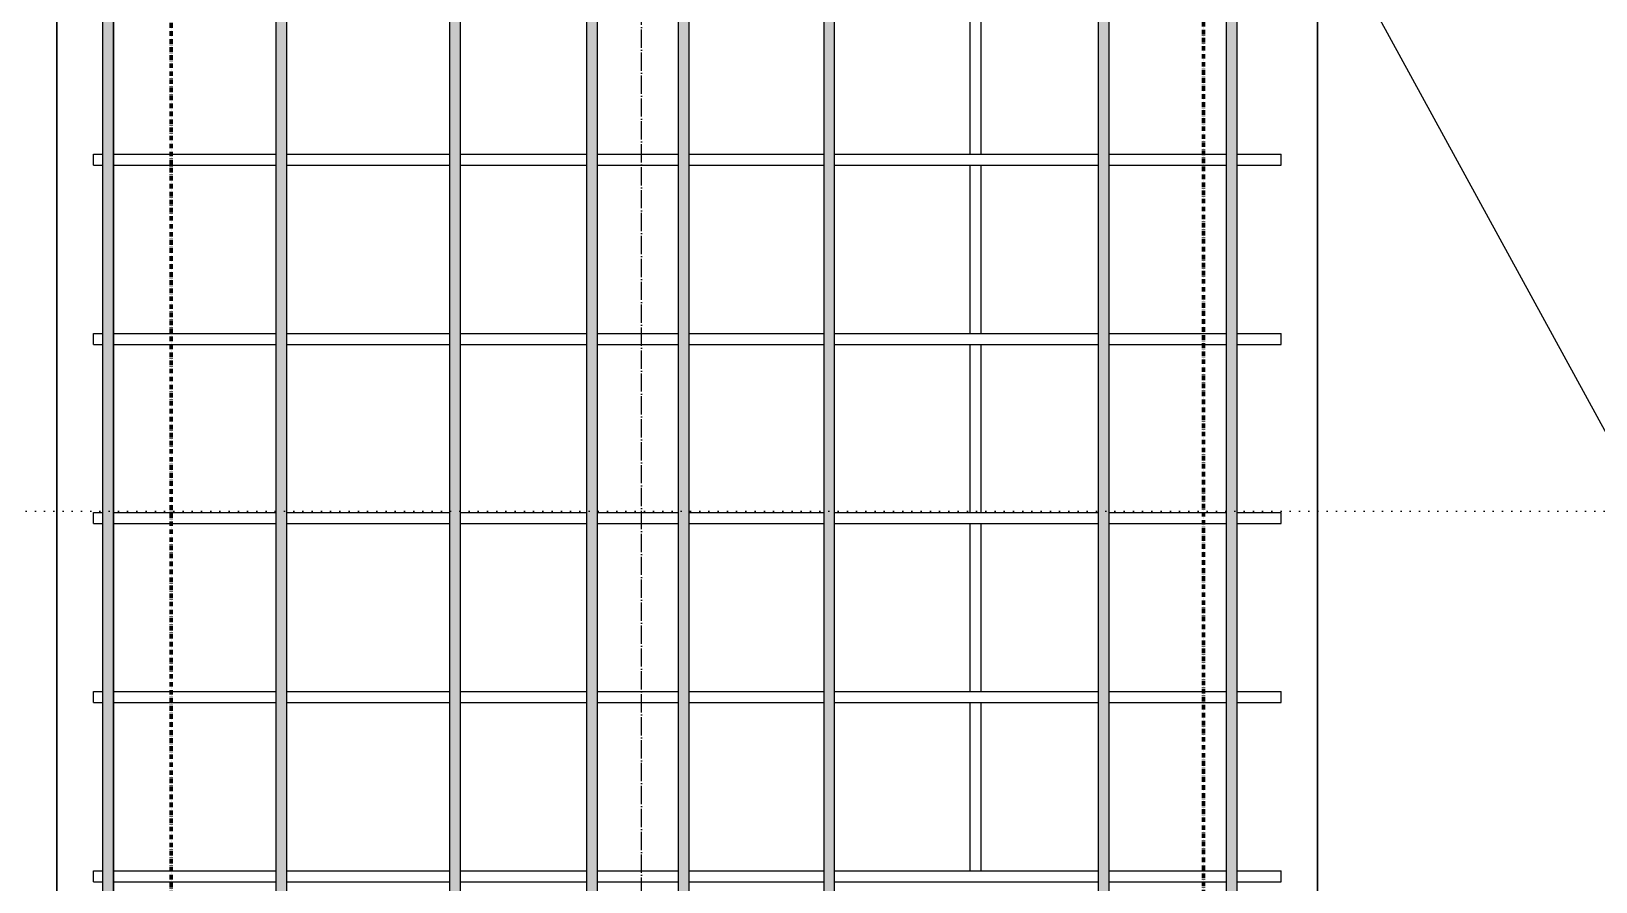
# Model space of a CAD drawing. Header units: millimetres. Extents: x 677 to 38046, y -1785 to 52249.
# Drawn here: x 24599 to 26311, y 46784 to 47715 of the extents above; entities that cross this region are included whole.
import ezdxf

# ---------------------------------------------------------------- set-up
doc = ezdxf.new("R2010")
doc.units = ezdxf.units.MM
for name, pattern in [('02 Штрихпунктирная _20 мм_', [25, 20, -2.5, 0, -2.5]), ('03 Штрихпункт с 2 точками _5 мм_', [8.6, 5, -1.2, 0, -1.2, 0, -1.2]), ('04 Пунктир 10мм', [10, 0, -10])]:
    doc.linetypes.add(name, pattern=pattern)
for name, color, linetype, lineweight in [('AA_Dim', 7, 'Continuous', 9), ('AA_Dim-50', 7, 'Continuous', 9), ('AA_Linii', 7, 'Continuous', 9), ('AA_Oformlenie', 7, 'Continuous', 9), ('AA_Razrez', 7, 'Continuous', 9), ('AA_Vinoska', 7, 'Continuous', 9), ('AF_Element', 7, '03 Штрихпункт с 2 точками _5 мм_', 50), ('AF_Perekritie_Опалубка', 253, 'Continuous', 20), ('KR_Armatura_Tonkie', 7, 'Continuous', 20), ('Оси', 7, 'Continuous', 9)]:
    doc.layers.add(name, color=color, linetype=linetype, lineweight=lineweight)
doc.styles.add('ISOCPEUR_1', font='isocpeur.TTF', dxfattribs={"width": 0.9, "height": 125})
doc.dimstyles.new('00_Точн_3_знака__прозр_', dxfattribs={"dimscale": 304.8, "dimtxt": 125.344371, "dimasz": 0.278871, "dimexe": 0.246063, "dimexo": 0.164042, "dimgap": 0.016404, "dimtad": 1, "dimdec": 3, "dimrnd": 0.001, "dimdsep": 46, "dimtxsty": 'ISOCPEUR_1', "dimblk1": 'OBLIQUE', "dimblk2": 'OBLIQUE', "dimsah": 1, "dimcen": 0.09, "dimdle": 0.246063, "dimazin": 0, "dimtfac": 1, "dimtdec": 4, "dimtix": 1, "dimtmove": 0, "dimatfit": 3, "dimfxl": 1, "dimtvp": 1, "dimtolj": 1, "dimtzin": 0, "dimlwd": 18, "dimlwe": 18, "dimarcsym": 2})
doc.dimstyles.new('05_Округл_5мм__прозр__1', dxfattribs={"dimscale": 304.8, "dimtxt": 125.344371, "dimasz": 0.278871, "dimexe": 0.246063, "dimexo": 0.164042, "dimgap": 0.016404, "dimtad": 1, "dimdec": 0, "dimrnd": 5, "dimdsep": 46, "dimtxsty": 'ISOCPEUR_1', "dimblk1": 'OBLIQUE', "dimblk2": 'OBLIQUE', "dimsah": 1, "dimcen": 0.09, "dimdle": 0.246063, "dimazin": 0, "dimtfac": 1, "dimtdec": 4, "dimtix": 1, "dimtmove": 0, "dimatfit": 3, "dimfxl": 1, "dimtvp": 1, "dimtolj": 1, "dimtzin": 0, "dimlwd": 18, "dimlwe": 18, "dimarcsym": 2})

# ---------------------------------------------------------------- blocks, each defined once
blk = doc.blocks.new('265_Выпуски из плиты П одной длины _ОбщМод_Линия_ - В2 _d12_ L1200_-3863995-Схема расположения фонового армирования перекрытия на отм_-0_070 входной группы в осях 1_1-3_1_Д_1-Ж_1')
at = {"layer": 'AF_Element'}
blk.add_line((0, 0), (2150, 0), dxfattribs=at)
blk = doc.blocks.new('265_Выпуски из плиты П одной длины _ОбщМод_Линия_ - В2 _d12_ L1200_-3864035-Схема расположения фонового армирования перекрытия на отм_-0_070 входной группы в осях 1_1-3_1_Д_1-Ж_1')
at = {"layer": 'AF_Element'}
blk.add_line((0, 0), (3330, 0), dxfattribs=at)
blk = doc.blocks.new('DIMBLOCK95-Схема расположения фонового армирования перекрытия на отм_-0_070 входной группы в осях 1_1-3_1_Д_1-Ж_1')
at = {"layer": 'AA_Dim-50', "lineweight": 30}
for p, q in [((24034.3, 49339.7), (23991.8, 49382.2)), ((24034.3, 49339.7), (24076.8, 49297.2)), ((24034.3, 46201), (23991.8, 46243.5)), ((24034.3, 46201), (24076.8, 46158.5))]:
    blk.add_line(p, q, dxfattribs=at)
at = {"layer": 'AA_Dim-50', "lineweight": 18}
for p, q in [((24617.1, 49339.7), (23959.3, 49339.7)), ((24034.3, 49339.7), (24034.3, 46201)), ((24034.3, 49339.7), (24617.1, 49339.7)), ((24617.1, 46201), (23959.3, 46201)), ((24034.3, 46201), (24617.1, 46201))]:
    blk.add_line(p, q, dxfattribs=at)
at = {"layer": 'AA_Dim-50', "color": 0, "lineweight": 18, "insert": (23866.5, 47371.8), "char_height": 125, "width": 956.401, "attachment_point": 1, "rotation": 90, "line_spacing_factor": 1.135194, "style": 'ISOCPEUR_1'}
blk.add_mtext('16х196=3140', dxfattribs=at)
blk = doc.blocks.new('_Oblique')
at = {"color": 0, "linetype": 'ByBlock', "lineweight": -2}
blk.add_line((-0.5, -0.5), (0.5, 0.5), dxfattribs=at)
blk = doc.blocks.new('DIMBLOCK97-Схема расположения фонового армирования перекрытия на отм_-0_070 входной группы в осях 1_1-3_1_Д_1-Ж_1')
at = {"layer": 'AA_Dim-50', "lineweight": 30}
for p, q in [((23684.3, 48395), (23641.8, 48437.5)), ((23684.3, 48395), (23726.8, 48352.5)), ((23684.3, 46145), (23641.8, 46187.5)), ((23684.3, 46145), (23726.8, 46102.5))]:
    blk.add_line(p, q, dxfattribs=at)
at = {"layer": 'AA_Dim-50', "lineweight": 18}
for p, q in [((23674.2, 48395), (23759.3, 48395)), ((23684.3, 48395), (23674.2, 48395)), ((23684.3, 46070), (23684.3, 48395)), ((24577.1, 46145), (23609.3, 46145)), ((23684.3, 46145), (24577.1, 46145))]:
    blk.add_line(p, q, dxfattribs=at)
at = {"layer": 'AA_Dim-50', "color": 0, "lineweight": 18, "insert": (23516.5, 47113.9), "char_height": 125, "width": 374.614, "attachment_point": 1, "rotation": 90, "line_spacing_factor": 1.135194, "style": 'ISOCPEUR_1'}
blk.add_mtext('2250', dxfattribs=at)

msp = doc.modelspace()

# ---------------------------------------------------------------- hatches: boundary and pattern name
at = {"layer": 'AA_Oformlenie'}
for points in [[(25319.0547, 46185), (25319.0547, 50925), (25307.0547, 50925), (25307.0547, 46185)], [(25478.4297, 46185), (25478.4297, 50925), (25466.4297, 50925), (25466.4297, 46185)], [(25779.0547, 46185), (25779.0547, 50925), (25767.0547, 50925), (25767.0547, 46185)], [(25919.0547, 46185), (25919.0547, 50925), (25907.0547, 50925), (25907.0547, 46185)], [(24677.0547, 46185), (24689.0547, 46185), (24689.0547, 49435), (24677.0547, 49435), (24677.0547, 46213.8406)], [(24878.9297, 46185), (24878.9297, 49435), (24866.9297, 49435), (24866.9297, 46185)], [(25068.8047, 46185), (25068.8047, 49435), (25056.8047, 49435), (25056.8047, 46185)], [(25218.8047, 46185), (25218.8047, 49435), (25206.8047, 49435), (25206.8047, 46185)]]:
    msp.add_hatch(color=255, dxfattribs=at).paths.add_polyline_path(points)

# ---------------------------------------------------------------- linework, layer by layer
at = {"layer": 'AA_Linii'}
for p, q in [((25307.0547, 50925), (25307.0547, 46185)), ((25319.0547, 46185), (25319.0547, 50925)), ((25466.4297, 50925), (25466.4297, 46185)), ((25478.4297, 46185), (25478.4297, 50925)), ((25767.0547, 50925), (25767.0547, 46185)), ((25779.0547, 46185), (25779.0547, 50925)), ((25907.0547, 50925), (25907.0547, 46185)), ((25919.0547, 46185), (25919.0547, 50925)), ((24677.0547, 49435), (24677.0547, 46185)), ((24689.0547, 46185), (24689.0547, 49435)), ((24866.9297, 49435), (24866.9297, 46185)), ((24878.9297, 46185), (24878.9297, 49435)), ((25056.8047, 49435), (25056.8047, 46185)), ((25068.8047, 46185), (25068.8047, 49435)), ((25206.8047, 49435), (25206.8047, 46185)), ((25218.8047, 46185), (25218.8047, 49435))]:
    msp.add_line(p, q, dxfattribs=at)
at = {"layer": 'AA_Razrez', "linetype": '04 Пунктир 10мм'}
msp.add_line((24169.2933, 47189.1828), (27835.7428, 47189.1828), dxfattribs=at)
at = {"layer": 'AA_Vinoska'}
msp.add_line((25943.7914, 47968.2687), (26510.6197, 46931.016), dxfattribs=at)
at = {"layer": 'AF_Perekritie_Опалубка'}
for p, q in [((24627.0547, 46145), (24627.0547, 49475)), ((24627.0547, 49475), (24627.0547, 46145)), ((26007.0547, 48045), (26007.0547, 46145)), ((26007.0547, 46145), (26007.0547, 48045))]:
    msp.add_line(p, q, dxfattribs=at)
at = {"layer": 'KR_Armatura_Tonkie'}
for p, q in [((24677.0547, 49435), (24677.0547, 46185)), ((24689.0547, 49435), (24689.0547, 46185)), ((25626.4297, 47764.3333), (25626.4297, 47580.1667)), ((25638.4297, 47764.3333), (25638.4297, 47580.1667)), ((24667.0547, 47580.1667), (24677.0547, 47580.1667)), ((24667.0547, 47568.1667), (24667.0547, 47580.1667)), ((24667.0547, 47580.1667), (24677.0547, 47580.1667)), ((24667.0547, 47568.1667), (24667.0547, 47580.1667)), ((24689.0547, 47580.1667), (24866.9297, 47580.1667)), ((24689.0547, 47580.1667), (24866.9297, 47580.1667)), ((24878.9297, 47580.1667), (25056.8047, 47580.1667)), ((24878.9297, 47580.1667), (25056.8047, 47580.1667)), ((25068.8047, 47580.1667), (25206.8047, 47580.1667)), ((25068.8047, 47580.1667), (25206.8047, 47580.1667)), ((25218.8047, 47580.1667), (25307.0547, 47580.1667)), ((25218.8047, 47580.1667), (25307.0547, 47580.1667)), ((25319.0547, 47580.1667), (25466.4297, 47580.1667)), ((25319.0547, 47580.1667), (25466.4297, 47580.1667)), ((25478.4297, 47580.1667), (25767.0547, 47580.1667)), ((25478.4297, 47580.1667), (25626.4297, 47580.1667)), ((25638.4297, 47580.1667), (25767.0547, 47580.1667)), ((25779.0547, 47580.1667), (25907.0547, 47580.1667)), ((25779.0547, 47580.1667), (25907.0547, 47580.1667)), ((25919.0547, 47580.1667), (25967.0547, 47580.1667)), ((25919.0547, 47580.1667), (25967.0547, 47580.1667)), ((25967.0547, 47568.1667), (25967.0547, 47580.1667)), ((25967.0547, 47568.1667), (25967.0547, 47580.1667)), ((24667.0547, 47568.1667), (24677.0547, 47568.1667)), ((24667.0547, 47568.1667), (24677.0547, 47568.1667)), ((24689.0547, 47568.1667), (24866.9297, 47568.1667)), ((24689.0547, 47568.1667), (24866.9297, 47568.1667)), ((24878.9297, 47568.1667), (25056.8047, 47568.1667)), ((24878.9297, 47568.1667), (25056.8047, 47568.1667)), ((25068.8047, 47568.1667), (25206.8047, 47568.1667)), ((25068.8047, 47568.1667), (25206.8047, 47568.1667)), ((25218.8047, 47568.1667), (25307.0547, 47568.1667)), ((25218.8047, 47568.1667), (25307.0547, 47568.1667)), ((25319.0547, 47568.1667), (25466.4297, 47568.1667)), ((25319.0547, 47568.1667), (25466.4297, 47568.1667)), ((25478.4297, 47568.1667), (25767.0547, 47568.1667)), ((25478.4297, 47568.1667), (25626.4297, 47568.1667)), ((25626.4297, 47568.1667), (25626.4297, 47384)), ((25638.4297, 47568.1667), (25767.0547, 47568.1667)), ((25638.4297, 47568.1667), (25638.4297, 47384)), ((25779.0547, 47568.1667), (25907.0547, 47568.1667)), ((25779.0547, 47568.1667), (25907.0547, 47568.1667)), ((25919.0547, 47568.1667), (25967.0547, 47568.1667)), ((25919.0547, 47568.1667), (25967.0547, 47568.1667)), ((24667.0547, 47384), (24677.0547, 47384)), ((24667.0547, 47372), (24667.0547, 47384)), ((24667.0547, 47384), (24677.0547, 47384)), ((24667.0547, 47372), (24667.0547, 47384)), ((24689.0547, 47384), (24866.9297, 47384)), ((24689.0547, 47384), (24866.9297, 47384)), ((24878.9297, 47384), (25056.8047, 47384)), ((24878.9297, 47384), (25056.8047, 47384)), ((25068.8047, 47384), (25206.8047, 47384)), ((25068.8047, 47384), (25206.8047, 47384)), ((25218.8047, 47384), (25307.0547, 47384)), ((25218.8047, 47384), (25307.0547, 47384)), ((25319.0547, 47384), (25466.4297, 47384)), ((25319.0547, 47384), (25466.4297, 47384)), ((25478.4297, 47384), (25767.0547, 47384)), ((25478.4297, 47384), (25626.4297, 47384)), ((25638.4297, 47384), (25767.0547, 47384)), ((25779.0547, 47384), (25907.0547, 47384)), ((25779.0547, 47384), (25907.0547, 47384)), ((25919.0547, 47384), (25967.0547, 47384)), ((25919.0547, 47384), (25967.0547, 47384)), ((25967.0547, 47372), (25967.0547, 47384)), ((25967.0547, 47372), (25967.0547, 47384)), ((24667.0547, 47372), (24677.0547, 47372)), ((24667.0547, 47372), (24677.0547, 47372)), ((24689.0547, 47372), (24866.9297, 47372)), ((24689.0547, 47372), (24866.9297, 47372)), ((24878.9297, 47372), (25056.8047, 47372)), ((24878.9297, 47372), (25056.8047, 47372)), ((25068.8047, 47372), (25206.8047, 47372)), ((25068.8047, 47372), (25206.8047, 47372)), ((25218.8047, 47372), (25307.0547, 47372)), ((25218.8047, 47372), (25307.0547, 47372)), ((25319.0547, 47372), (25466.4297, 47372)), ((25319.0547, 47372), (25466.4297, 47372)), ((25478.4297, 47372), (25767.0547, 47372)), ((25478.4297, 47372), (25626.4297, 47372)), ((25626.4297, 47372), (25626.4297, 47187.8333)), ((25638.4297, 47372), (25767.0547, 47372)), ((25638.4297, 47372), (25638.4297, 47187.8333)), ((25779.0547, 47372), (25907.0547, 47372)), ((25779.0547, 47372), (25907.0547, 47372)), ((25919.0547, 47372), (25967.0547, 47372)), ((25919.0547, 47372), (25967.0547, 47372)), ((24667.0547, 47187.8333), (24677.0547, 47187.8333)), ((24667.0547, 47175.8333), (24667.0547, 47187.8333)), ((24667.0547, 47187.8333), (24677.0547, 47187.8333)), ((24667.0547, 47175.8333), (24667.0547, 47187.8333)), ((24689.0547, 47187.8333), (24866.9297, 47187.8333)), ((24689.0547, 47187.8333), (24866.9297, 47187.8333)), ((24878.9297, 47187.8333), (25056.8047, 47187.8333)), ((24878.9297, 47187.8333), (25056.8047, 47187.8333)), ((25068.8047, 47187.8333), (25206.8047, 47187.8333)), ((25068.8047, 47187.8333), (25206.8047, 47187.8333)), ((25218.8047, 47187.8333), (25307.0547, 47187.8333)), ((25218.8047, 47187.8333), (25307.0547, 47187.8333)), ((25319.0547, 47187.8333), (25466.4297, 47187.8333)), ((25319.0547, 47187.8333), (25466.4297, 47187.8333)), ((25478.4297, 47187.8333), (25767.0547, 47187.8333)), ((25478.4297, 47187.8333), (25626.4297, 47187.8333)), ((25638.4297, 47187.8333), (25767.0547, 47187.8333)), ((25779.0547, 47187.8333), (25907.0547, 47187.8333)), ((25779.0547, 47187.8333), (25907.0547, 47187.8333)), ((25919.0547, 47187.8333), (25967.0547, 47187.8333)), ((25919.0547, 47187.8333), (25967.0547, 47187.8333)), ((25967.0547, 47175.8333), (25967.0547, 47187.8333)), ((25967.0547, 47175.8333), (25967.0547, 47187.8333)), ((24667.0547, 47175.8333), (24677.0547, 47175.8333)), ((24667.0547, 47175.8333), (24677.0547, 47175.8333)), ((24689.0547, 47175.8333), (24866.9297, 47175.8333)), ((24689.0547, 47175.8333), (24866.9297, 47175.8333)), ((24878.9297, 47175.8333), (25056.8047, 47175.8333)), ((24878.9297, 47175.8333), (25056.8047, 47175.8333)), ((25068.8047, 47175.8333), (25206.8047, 47175.8333)), ((25068.8047, 47175.8333), (25206.8047, 47175.8333)), ((25218.8047, 47175.8333), (25307.0547, 47175.8333)), ((25218.8047, 47175.8333), (25307.0547, 47175.8333)), ((25319.0547, 47175.8333), (25466.4297, 47175.8333)), ((25319.0547, 47175.8333), (25466.4297, 47175.8333)), ((25478.4297, 47175.8333), (25767.0547, 47175.8333)), ((25478.4297, 47175.8333), (25626.4297, 47175.8333)), ((25626.4297, 47175.8333), (25626.4297, 46991.6667)), ((25638.4297, 47175.8333), (25767.0547, 47175.8333)), ((25638.4297, 47175.8333), (25638.4297, 46991.6667)), ((25779.0547, 47175.8333), (25907.0547, 47175.8333)), ((25779.0547, 47175.8333), (25907.0547, 47175.8333)), ((25919.0547, 47175.8333), (25967.0547, 47175.8333)), ((25919.0547, 47175.8333), (25967.0547, 47175.8333)), ((24667.0547, 46991.6667), (24677.0547, 46991.6667)), ((24667.0547, 46979.6667), (24667.0547, 46991.6667)), ((24667.0547, 46991.6667), (24677.0547, 46991.6667)), ((24667.0547, 46979.6667), (24667.0547, 46991.6667)), ((24689.0547, 46991.6667), (24866.9297, 46991.6667)), ((24689.0547, 46991.6667), (24866.9297, 46991.6667)), ((24878.9297, 46991.6667), (25056.8047, 46991.6667)), ((24878.9297, 46991.6667), (25056.8047, 46991.6667)), ((25068.8047, 46991.6667), (25206.8047, 46991.6667)), ((25068.8047, 46991.6667), (25206.8047, 46991.6667)), ((25218.8047, 46991.6667), (25307.0547, 46991.6667)), ((25218.8047, 46991.6667), (25307.0547, 46991.6667)), ((25319.0547, 46991.6667), (25466.4297, 46991.6667)), ((25319.0547, 46991.6667), (25466.4297, 46991.6667)), ((25478.4297, 46991.6667), (25767.0547, 46991.6667)), ((25478.4297, 46991.6667), (25626.4297, 46991.6667)), ((25638.4297, 46991.6667), (25767.0547, 46991.6667)), ((25779.0547, 46991.6667), (25907.0547, 46991.6667)), ((25779.0547, 46991.6667), (25907.0547, 46991.6667)), ((25919.0547, 46991.6667), (25967.0547, 46991.6667)), ((25919.0547, 46991.6667), (25967.0547, 46991.6667)), ((25967.0547, 46979.6667), (25967.0547, 46991.6667)), ((25967.0547, 46979.6667), (25967.0547, 46991.6667)), ((24667.0547, 46979.6667), (24677.0547, 46979.6667)), ((24667.0547, 46979.6667), (24677.0547, 46979.6667)), ((24689.0547, 46979.6667), (24866.9297, 46979.6667)), ((24689.0547, 46979.6667), (24866.9297, 46979.6667)), ((24878.9297, 46979.6667), (25056.8047, 46979.6667)), ((24878.9297, 46979.6667), (25056.8047, 46979.6667)), ((25068.8047, 46979.6667), (25206.8047, 46979.6667)), ((25068.8047, 46979.6667), (25206.8047, 46979.6667)), ((25218.8047, 46979.6667), (25307.0547, 46979.6667)), ((25218.8047, 46979.6667), (25307.0547, 46979.6667)), ((25319.0547, 46979.6667), (25466.4297, 46979.6667)), ((25319.0547, 46979.6667), (25466.4297, 46979.6667)), ((25478.4297, 46979.6667), (25767.0547, 46979.6667)), ((25478.4297, 46979.6667), (25626.4297, 46979.6667)), ((25626.4297, 46979.6667), (25626.4297, 46795.5)), ((25638.4297, 46979.6667), (25767.0547, 46979.6667)), ((25638.4297, 46979.6667), (25638.4297, 46795.5)), ((25779.0547, 46979.6667), (25907.0547, 46979.6667)), ((25779.0547, 46979.6667), (25907.0547, 46979.6667)), ((25919.0547, 46979.6667), (25967.0547, 46979.6667)), ((25919.0547, 46979.6667), (25967.0547, 46979.6667)), ((24667.0547, 46795.5), (24677.0547, 46795.5)), ((24667.0547, 46783.5), (24667.0547, 46795.5)), ((24667.0547, 46795.5), (24677.0547, 46795.5)), ((24667.0547, 46783.5), (24667.0547, 46795.5)), ((24667.0547, 46783.5), (24677.0547, 46783.5)), ((24667.0547, 46783.5), (24677.0547, 46783.5)), ((24689.0547, 46795.5), (24866.9297, 46795.5)), ((24689.0547, 46795.5), (24866.9297, 46795.5)), ((24689.0547, 46783.5), (24866.9297, 46783.5)), ((24689.0547, 46783.5), (24866.9297, 46783.5)), ((24878.9297, 46795.5), (25056.8047, 46795.5)), ((24878.9297, 46795.5), (25056.8047, 46795.5)), ((24878.9297, 46783.5), (25056.8047, 46783.5)), ((24878.9297, 46783.5), (25056.8047, 46783.5)), ((25068.8047, 46795.5), (25206.8047, 46795.5)), ((25068.8047, 46795.5), (25206.8047, 46795.5)), ((25068.8047, 46783.5), (25206.8047, 46783.5)), ((25068.8047, 46783.5), (25206.8047, 46783.5)), ((25218.8047, 46795.5), (25307.0547, 46795.5)), ((25218.8047, 46795.5), (25307.0547, 46795.5)), ((25218.8047, 46783.5), (25307.0547, 46783.5)), ((25218.8047, 46783.5), (25307.0547, 46783.5)), ((25319.0547, 46795.5), (25466.4297, 46795.5)), ((25319.0547, 46795.5), (25466.4297, 46795.5)), ((25319.0547, 46783.5), (25466.4297, 46783.5)), ((25319.0547, 46783.5), (25466.4297, 46783.5)), ((25478.4297, 46795.5), (25767.0547, 46795.5)), ((25478.4297, 46795.5), (25626.4297, 46795.5)), ((25478.4297, 46783.5), (25767.0547, 46783.5)), ((25478.4297, 46783.5), (25626.4297, 46783.5)), ((25638.4297, 46795.5), (25767.0547, 46795.5)), ((25638.4297, 46783.5), (25767.0547, 46783.5)), ((25779.0547, 46795.5), (25907.0547, 46795.5)), ((25779.0547, 46795.5), (25907.0547, 46795.5)), ((25779.0547, 46783.5), (25907.0547, 46783.5)), ((25779.0547, 46783.5), (25907.0547, 46783.5)), ((25919.0547, 46795.5), (25967.0547, 46795.5)), ((25919.0547, 46795.5), (25967.0547, 46795.5)), ((25919.0547, 46783.5), (25967.0547, 46783.5)), ((25919.0547, 46783.5), (25967.0547, 46783.5)), ((25967.0547, 46783.5), (25967.0547, 46795.5)), ((25967.0547, 46783.5), (25967.0547, 46795.5))]:
    msp.add_line(p, q, dxfattribs=at)
at = {"layer": 'Оси', "linetype": '02 Штрихпунктирная _20 мм_'}
msp.add_line((25267.0547, 45337.3462), (25267.0547, 51262.9878), dxfattribs=at)

# ---------------------------------------------------------------- block references
at = {"layer": 'AF_Element'}
for name, p, rotation in [('265_Выпуски из плиты П одной длины _ОбщМод_Линия_ - В2 _d12_ L1200_-3864035-Схема расположения фонового армирования перекрытия на отм_-0_070 входной группы в осях 1_1-3_1_Д_1-Ж_1', (24752.0547, 49475), 269.9999999999997), ('265_Выпуски из плиты П одной длины _ОбщМод_Линия_ - В2 _d12_ L1200_-3863995-Схема расположения фонового армирования перекрытия на отм_-0_070 входной группы в осях 1_1-3_1_Д_1-Ж_1', (25882.0547, 46145), 90)]:
    msp.add_blockref(name, p, dxfattribs=dict(at, rotation=rotation))

# ---------------------------------------------------------------- dimensions: what is measured, and where the dimension line sits
at = {"layer": 'AA_Dim', "lineweight": 18}
for base, p1, p2, dimstyle, override, picture, middle in [((24034.3001, 46201), (24667.0547, 49339.6667), (24667.0547, 46201), '05_Округл_5мм__прозр__1', {"dimpost": '16х196=<>', "dimfxl": 3138.666667}, 'DIMBLOCK95-Схема расположения фонового армирования перекрытия на отм_-0_070 входной группы в осях 1_1-3_1_Д_1-Ж_1', (23966.8001, 47770.3333)), ((23684.3001, 48395), (24627.0547, 46145), (23624.1961, 48395), '00_Точн_3_знака__прозр_', {"dimpost": '<>', "dimfxl": 2463.37683}, 'DIMBLOCK97-Схема расположения фонового армирования перекрытия на отм_-0_070 входной группы в осях 1_1-3_1_Д_1-Ж_1', (23616.8001, 47270))]:
    dim = msp.add_linear_dim(base=base, p1=p1, p2=p2, angle=90, dimstyle=dimstyle, override=override, dxfattribs=at)
    dim.commit()
    dim.dimension.update_dxf_attribs({"geometry": picture, "text_midpoint": middle})

doc.saveas('drawing.dxf')
